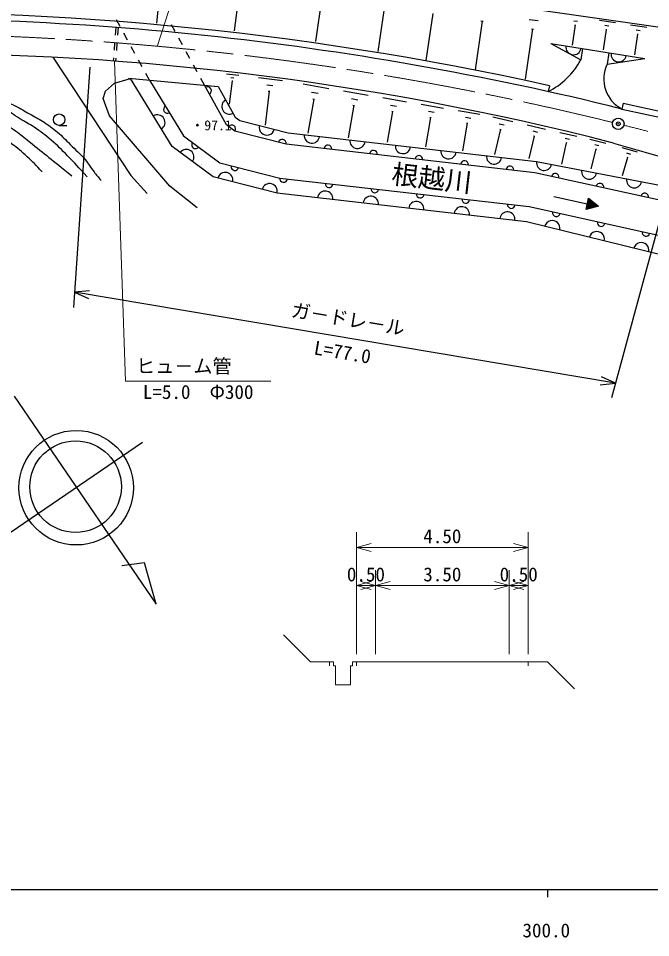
# Model space of a CAD drawing. Units: millimetres, scale not verified, with parts at other scales. Extents: x 40000 to 680000, y 20000 to 380000.
# Drawn here: x 298744 to 381502, y 198715 to 319050 of the extents above; entities that cross this region are included whole.
import ezdxf
from ezdxf.enums import TextEntityAlignment as Align

# ---------------------------------------------------------------- set-up
doc = ezdxf.new("R2010")
doc.units = ezdxf.units.MM
doc.header["$LTSCALE"] = 1000
doc.header["$PDMODE"] = 32
doc.header["$PDSIZE"] = 500
doc.linetypes.add('CHAIN', pattern=[18.5, 12, -1.5, 3.5, -1.5])
for name, color, linetype, lineweight in [('M-BGD-RSTR', 7, 'Continuous', 25), ('M-BMK', 2, 'CHAIN', 13), ('M-BMK-SRVR', 3, 'Continuous', 25), ('M-STR-HTXT', 7, 'Continuous', 13), ('M-STR-STRC', 7, 'Continuous', 25), ('M-TTL-BAND', 7, 'Continuous', 25)]:
    doc.layers.add(name, color=color, linetype=linetype, lineweight=lineweight)
doc.styles.add('@ＭＳ ゴシック', font='')
doc.styles.add('ＭＳ ゴシック', font='')
doc.styles.get('@ＭＳ ゴシック').set_extended_font_data('@MS Gothic')
doc.styles.get('ＭＳ ゴシック').set_extended_font_data('MS Gothic')

msp = doc.modelspace()

# ---------------------------------------------------------------- linework, layer by layer
at = {"layer": 'M-BGD-RSTR'}
for p, q in [((333906, 324910), (411200, 313829)), ((317405, 324411), (316825, 318440)), ((327774, 323288), (326998, 317401)), ((338471, 321850), (337636, 316025)), ((346654, 320667), (345801, 314712)), ((352977, 319692), (352093, 313531)), ((365624, 318923), (366788, 318756)), ((311498, 317862), (311421, 316865)), ((312051, 317969), (311569, 318846)), ((311797, 317839), (311720, 316842)), ((319257, 317318), (318775, 318194)), ((359437, 318695), (358524, 312323)), ((359296, 318715), (359578, 318674)), ((365894, 317697), (366185, 317655)), ((371619, 318192), (371241, 315560)), ((371434, 318748), (371952, 318674)), ((371554, 318202), (371683, 318183)), ((374792, 318796), (376897, 318494)), ((375506, 318157), (376032, 318081)), ((378885, 318209), (381020, 317903)), ((313015, 316217), (312533, 317093)), ((366039, 317676), (365095, 311089)), ((375694, 317593), (375310, 314915)), ((375628, 317602), (375760, 317583)), ((379799, 316989), (379409, 314265)), ((379609, 317561), (380143, 317484)), ((379732, 316998), (379866, 316979)), ((311344, 315868), (311267, 314871)), ((311643, 315845), (311566, 314848)), ((313979, 314465), (313497, 315341)), ((320221, 315566), (319739, 316442)), ((368440, 315751), (380738, 313801)), ((368440, 315751), (372356, 313611)), ((321185, 313813), (320703, 314690)), ((372591, 315093), (372356, 313611)), ((376047, 314545), (375812, 313063)), ((303262, 313965), (313462, 298478)), ((311190, 313874), (311159, 313470)), ((311489, 313851), (311458, 313448)), ((314943, 312712), (314461, 313589)), ((322149, 312061), (321667, 312937)), ((375812, 313063), (380738, 313801)), ((315907, 310960), (315425, 311836)), ((326003, 311788), (327616, 311597)), ((310161, 309540), (311315, 310558)), ((311315, 310558), (313428, 311184)), ((313146, 311210), (324915, 310146)), ((318856, 302287), (313428, 311184)), ((315907, 310960), (320360, 303662)), ((323113, 310309), (322631, 311185)), ((326714, 310886), (326353, 307834)), ((326560, 311313), (326963, 311265)), ((326664, 310892), (326764, 310880)), ((330167, 311295), (333323, 310922)), ((309821, 308551), (310161, 309540)), ((325979, 305101), (323113, 310309)), ((324915, 310146), (327135, 306111)), ((331558, 309530), (331032, 305086)), ((331257, 310366), (332046, 310273)), ((331459, 309542), (331657, 309519)), ((336003, 310463), (339372, 309886)), ((337122, 309404), (337965, 309260)), ((341297, 309556), (344520, 309005)), ((368257, 310241), (368084, 309460)), ((310671, 306306), (309821, 308551)), ((337399, 308490), (336634, 304021)), ((337294, 308508), (337505, 308472)), ((342368, 308544), (343174, 308406)), ((346447, 308675), (349528, 308147)), ((342633, 307669), (341905, 303416)), ((342532, 307686), (342734, 307652)), ((347724, 306871), (347032, 302827)), ((347471, 307707), (348241, 307575)), ((347628, 306887), (347820, 306854)), ((351457, 307817), (354400, 307314)), ((352434, 306893), (353170, 306767)), ((356330, 306983), (359138, 306502)), ((377923, 307968), (377751, 307186)), ((377751, 307186), (394867, 303414)), ((377923, 307968), (394565, 304299)), ((318559, 297082), (310671, 306306)), ((327135, 306111), (327741, 305662)), ((327741, 305662), (334051, 304067)), ((352676, 306094), (352019, 302254)), ((352584, 306110), (352768, 306078)), ((357263, 306101), (357965, 305981)), ((360832, 306153), (363468, 305546)), ((304075, 305047), (305075, 305047)), ((327086, 304281), (325979, 305101)), ((357494, 305339), (356871, 301697)), ((357406, 305354), (357582, 305324)), ((361846, 304531), (361082, 301212)), ((361668, 305266), (362328, 305114)), ((361764, 304550), (361929, 304512)), ((365343, 305114), (367725, 304565)), ((320360, 303662), (325121, 300136)), ((333780, 302588), (327086, 304281)), ((334051, 304067), (366584, 300330)), ((366260, 303648), (365580, 300695)), ((366099, 304312), (366695, 304175)), ((366185, 303665), (366334, 303631)), ((369607, 304132), (371829, 303620)), ((370313, 303384), (370868, 303257)), ((373552, 303252), (375646, 302718)), ((324248, 298293), (318856, 302287)), ((366336, 298849), (333780, 302588)), ((370462, 302765), (369816, 299960)), ((370393, 302781), (370532, 302749)), ((374204, 302528), (374727, 302395)), ((376643, 302722), (393351, 297930)), ((377750, 302144), (379752, 301570)), ((374332, 301938), (373671, 299343)), ((374267, 301955), (374397, 301921)), ((378464, 300856), (377766, 298422)), ((378357, 301428), (378858, 301285)), ((378401, 300874), (378527, 300838)), ((325121, 300136), (332969, 298152)), ((366584, 300330), (385677, 296638)), ((313462, 298478), (315586, 296111)), ((385119, 294694), (366336, 298849)), ((332608, 296180), (324248, 298293)), ((332969, 298152), (365591, 294405)), ((322139, 294230), (318559, 297082)), ((365260, 292429), (332608, 296180)), ((368820, 295754), (373214, 294783)), ((373052, 294050), (373376, 295515)), ((374592, 294529), (373225, 294831)), ((374418, 294670), (373246, 294929)), ((374244, 294811), (373268, 295027)), ((374070, 294952), (373289, 295124)), ((373897, 295092), (373311, 295222)), ((373723, 295233), (373333, 295320)), ((373549, 295374), (373354, 295417)), ((373376, 295515), (374678, 294459)), ((365591, 294405), (383876, 290360)), ((374678, 294459), (373052, 294050)), ((373269, 294105), (373073, 294148)), ((373486, 294159), (373095, 294246)), ((373702, 294214), (373117, 294343)), ((373919, 294268), (373138, 294441)), ((374136, 294323), (373160, 294538)), ((374353, 294377), (373181, 294636)), ((374570, 294431), (373203, 294734)), ((383195, 287988), (365260, 292429)), ((298175, 269595), (316789, 242345)), ((315009, 263549), (297684, 251715)), ((315251, 247795), (312280, 247394)), ((316789, 242345), (315251, 247795))]:
    msp.add_line(p, q, dxfattribs=at)
for centre, radius in [((304075, 305797), 750), ((306312, 257608), 7493), ((306230, 257743), 5995)]:
    msp.add_circle(centre, radius, dxfattribs=at)
for centre, radius, start, end in [((280895, -82971), 402800, 77.47377, 91.87961), ((280895, -82971), 402000, 76.0583, 91.88149), ((371403, 315281), 1000, 170.9915, 350.9915), ((283998, -56872), 371337, 75.5527, 90.88779), ((377329, 314342), 1000, 170.9915, 350.9915), ((363700, 318245), 9818, 296.52195, 331.84095), ((379800, 311120), 4435, 154.02019, 242.49185), ((323510, 309589), 500, 298.8171, 118.8171), ((326361, 307518), 1000, 118.8171, 298.8171), ((318251, 307119), 500, 121.3916, 301.3916), ((316946, 305418), 1000, 301.3916, 121.3916), ((326684, 304578), 500, 323.47114, 143.47114), ((331270, 304770), 1000, 165.81238, 345.81238), ((337162, 303709), 1000, 173.44745, 353.44745), ((321928, 302501), 500, 143.47114, 323.47114), ((333296, 302711), 500, 345.81238, 165.81238), ((339251, 301960), 500, 353.44745, 173.44745), ((343123, 303025), 1000, 173.44745, 353.44745), ((349084, 302340), 1000, 173.44745, 353.44745), ((320731, 300899), 1000, 323.47114, 143.47114), ((345212, 301275), 500, 353.44745, 173.44745), ((351173, 300590), 500, 353.44745, 173.44745), ((355045, 301655), 1000, 173.44745, 353.44745), ((361006, 300971), 1000, 173.44745, 353.44745), ((327085, 299639), 500, 165.81238, 345.81238), ((357134, 299906), 500, 353.44745, 173.44745), ((363095, 299221), 500, 353.44745, 173.44745), ((367566, 300140), 1000, 169.0571, 349.0571), ((325821, 297896), 1000, 345.81238, 165.81238), ((369009, 298257), 500, 347.5283, 167.5283), ((373457, 299001), 1000, 169.0571, 349.0571), ((331638, 296425), 1000, 345.81238, 165.81238), ((333465, 298095), 500, 173.44745, 353.44745), ((339426, 297410), 500, 173.44745, 353.44745), ((374867, 296962), 500, 347.5283, 167.5283), ((379348, 297862), 1000, 169.0571, 349.0571), ((338910, 295456), 1000, 353.44745, 173.44745), ((345387, 296725), 500, 173.44745, 353.44745), ((351348, 296041), 500, 173.44745, 353.44745), ((380726, 295666), 500, 347.5283, 167.5283), ((344871, 294771), 1000, 353.44745, 173.44745), ((350831, 294087), 1000, 353.44745, 173.44745), ((357308, 295356), 500, 173.44745, 353.44745), ((356792, 293402), 1000, 353.44745, 173.44745), ((362753, 292717), 1000, 353.44745, 173.44745), ((363269, 294671), 500, 173.44745, 353.44745), ((369168, 293614), 500, 167.5283, 347.5283), ((368635, 291594), 1000, 346.08931, 166.08931), ((375026, 292318), 500, 167.5283, 347.5283), ((374459, 290151), 1000, 346.08931, 166.08931), ((380884, 291022), 500, 167.5283, 347.5283), ((380283, 288709), 1000, 346.08931, 166.08931)]:
    msp.add_arc(centre, radius, start, end, dxfattribs=at)
for points, knots in [([(281881, 314458), (282332, 314181), (283149, 313680), (284028, 313323), (284849, 312990), (285374, 312995), (286210, 312700), (286982, 312428), (287394, 312221), (288151, 311909), (289098, 311519), (289628, 311298), (290572, 310902), (291482, 310520), (291991, 310306), (292898, 309919), (293920, 309483), (294490, 309232), (295511, 308792), (296709, 308277), (297410, 308054), (298579, 307474), (299330, 307101), (299721, 306835), (300449, 306419), (301097, 306049), (301480, 305872), (302103, 305460), (302823, 304984), (303215, 304696), (303877, 304142), (304557, 303572), (304877, 303185), (305507, 302560), (306282, 301790), (306763, 301401), (307472, 300570), (307977, 299979), (308169, 299577), (308647, 298964), (309003, 298508), (309124, 298358), (309582, 297813)], [0, 0, 0, 0, 1, 1, 1, 2, 2, 2, 3, 3, 3, 4, 4, 4, 5, 5, 5, 6, 6, 6, 7, 7, 7, 8, 8, 8, 9, 9, 9, 10, 10, 10, 11, 11, 11, 12, 12, 12, 13, 13, 13, 14, 14, 14, 14]), ([(307728, 298328), (306534, 299659), (306213, 300028), (305183, 301061), (304363, 301883), (303925, 302371), (303034, 303116), (302199, 303814), (301710, 304183), (300810, 304793), (300091, 305281), (299641, 305480), (298906, 305943), (298070, 306470), (297652, 306847), (296795, 307338), (295337, 308173), (294468, 308553), (292912, 309186), (291956, 309574), (291383, 309693), (290386, 309958), (289165, 310283), (288464, 310404), (287219, 310618), (286167, 310799), (285567, 310835), (284504, 310939), (283447, 311042), (282658, 311100), (281825, 311153)], [0, 0, 0, 0, 1, 1, 1, 2, 2, 2, 3, 3, 3, 4, 4, 4, 5, 5, 5, 6, 6, 6, 7, 7, 7, 8, 8, 8, 9, 9, 9, 10, 10, 10, 10]), ([(218392, 308029), (219133, 307844), (220410, 307525), (221728, 307512), (222022, 307509), (222198, 307594), (222480, 307512), (222944, 307377), (223163, 307180), (223545, 306885), (223991, 306543), (224180, 306277), (224548, 305852), (224855, 305496), (225023, 305292), (225300, 304912), (225751, 304292), (225950, 303907), (226396, 303283), (226782, 302744), (227052, 302481), (227430, 301936), (227749, 301476), (227879, 301186), (228182, 300714), (228467, 300269), (228585, 299986), (228933, 299587), (229303, 299162), (229514, 298903), (229998, 298615), (230624, 298244), (231040, 298134), (231753, 297989), (232476, 297842), (232895, 297768), (233632, 297801), (234625, 297845), (235164, 298042), (236138, 298240), (237282, 298471), (237933, 298567), (239052, 298897), (240173, 299228), (240767, 299516), (241871, 299900), (243091, 300325), (243786, 300532), (245003, 300965), (246404, 301463), (247186, 301750), (248575, 302281), (250273, 302930), (251249, 303238), (252898, 304004), (253955, 304495), (254471, 304923), (255529, 305413), (256428, 305830), (256985, 305934), (257910, 306290), (258724, 306604), (259143, 306881), (259977, 307136), (261924, 307731), (263053, 307941), (265052, 308326), (266356, 308578), (267083, 308753), (268404, 308890), (269928, 309048), (270787, 309152), (272320, 309141), (273361, 309133), (273942, 309040), (274982, 308984), (276536, 308900), (277406, 308842), (278961, 308796), (280257, 308759), (280987, 308875), (282281, 308796), (284221, 308678), (285310, 308591), (287231, 308295), (288326, 308127), (288939, 308015), (290019, 307763), (291325, 307457), (292071, 307322), (293339, 306885), (294485, 306491), (295110, 306213), (296190, 305664), (297071, 305215), (297546, 304921), (298351, 304348), (299075, 303833), (299440, 303490), (300137, 302938), (302337, 301195), (303020, 300630), (305733, 298430)], [0, 0, 0, 0, 1, 1, 1, 2, 2, 2, 3, 3, 3, 4, 4, 4, 5, 5, 5, 6, 6, 6, 7, 7, 7, 8, 8, 8, 9, 9, 9, 10, 10, 10, 11, 11, 11, 12, 12, 12, 13, 13, 13, 14, 14, 14, 15, 15, 15, 16, 16, 16, 17, 17, 17, 18, 18, 18, 19, 19, 19, 20, 20, 20, 21, 21, 21, 22, 22, 22, 23, 23, 23, 24, 24, 24, 25, 25, 25, 26, 26, 26, 27, 27, 27, 28, 28, 28, 29, 29, 29, 30, 30, 30, 31, 31, 31, 32, 32, 32, 33, 33, 33, 34, 34, 34, 34]), ([(301869, 298950), (300978, 299918), (300718, 300204), (299912, 300938), (299135, 301646), (298681, 302026), (297831, 302646), (297109, 303174), (296683, 303445), (295906, 303888), (295081, 304359), (294616, 304629), (293732, 304975), (292698, 305380), (292074, 305477), (290999, 305752), (290083, 305986), (289567, 306106), (288638, 306280), (287674, 306460), (287125, 306510), (286154, 306652), (285050, 306814), (284437, 306947), (283327, 307056), (282009, 307185), (281265, 307179), (279942, 307242), (278705, 307301), (278012, 307335), (276774, 307367), (275477, 307399), (274749, 307379), (273451, 307398), (272311, 307414), (271669, 307543), (270532, 307460), (269748, 307402), (269320, 307269), (268544, 307149), (267828, 307039), (267416, 307034), (266711, 306870), (265759, 306647), (265259, 306398), (264320, 306124), (263187, 305795), (262519, 305723), (261400, 305348), (260249, 304962), (259648, 304628), (258512, 304199), (257357, 303762), (256691, 303566), (255531, 303143), (253886, 302543), (252970, 302191), (251338, 301559), (250205, 301120), (249587, 300834), (248449, 300410), (247486, 300050), (246949, 299836), (245965, 299540), (244429, 299078), (243547, 298897), (241989, 298515), (240431, 298133), (239551, 297952), (237983, 297614), (235766, 297138), (234532, 296826), (232299, 296434), (230896, 296188), (230103, 296096), (228696, 295875), (226500, 295530), (225293, 295131), (223075, 294974), (221986, 294898), (221372, 294933), (220280, 294912), (218181, 294873), (217003, 294708), (214907, 294819), (213957, 294870), (213428, 294947), (212484, 295068), (211511, 295192), (210957, 295227), (210000, 295440), (208516, 295770), (207733, 296137), (206273, 296558), (204785, 296987), (203898, 297060), (202452, 297614), (201546, 297962), (201087, 298276), (200247, 298764), (199624, 299125), (199270, 299324), (198694, 299757), (197473, 300677), (196383, 302229), (196075, 302667)], [0, 0, 0, 0, 1, 1, 1, 2, 2, 2, 3, 3, 3, 4, 4, 4, 5, 5, 5, 6, 6, 6, 7, 7, 7, 8, 8, 8, 9, 9, 9, 10, 10, 10, 11, 11, 11, 12, 12, 12, 13, 13, 13, 14, 14, 14, 15, 15, 15, 16, 16, 16, 17, 17, 17, 18, 18, 18, 19, 19, 19, 20, 20, 20, 21, 21, 21, 22, 22, 22, 23, 23, 23, 24, 24, 24, 25, 25, 25, 26, 26, 26, 27, 27, 27, 28, 28, 28, 29, 29, 29, 30, 30, 30, 31, 31, 31, 32, 32, 32, 33, 33, 33, 34, 34, 34, 35, 35, 35, 35])]:
    msp.add_open_spline(points, degree=3, knots=knots, dxfattribs=at)
at = {"layer": 'M-BMK'}
for start, end in [(76.16573, 90.27476), (73.55156, 75.95087)]:
    msp.add_arc((280895, -82971), 400000, start, end, dxfattribs=at)
at = {"layer": 'M-BMK-SRVR'}
msp.add_circle((377269, 305245), 750, dxfattribs=at)
msp.add_point((377269, 305245), dxfattribs=at)
at = {"layer": 'M-STR-HTXT'}
for p, q in [((325714, 342451), (316895, 315389)), ((312776, 271562), (311324, 313458)), ((312776, 271562), (331776, 271562)), ((342986, 235800), (342986, 251800)), ((365486, 235800), (365486, 251800)), ((344918, 250317), (342986, 249800)), ((365486, 249800), (363554, 250317)), ((342986, 249800), (365486, 249800)), ((342986, 249800), (344918, 249282)), ((363554, 249282), (365486, 249800)), ((345486, 235800), (345486, 246800)), ((362986, 235800), (362986, 246800)), ((344918, 245317), (342986, 244800)), ((342986, 244800), (345486, 244800)), ((342986, 244800), (344918, 244282)), ((345486, 244800), (343554, 245317)), ((343554, 244282), (345486, 244800)), ((347418, 245317), (345486, 244800)), ((345486, 244800), (362986, 244800)), ((345486, 244800), (347418, 244282)), ((362986, 244800), (361054, 245317)), ((361054, 244282), (362986, 244800)), ((364918, 245317), (362986, 244800)), ((362986, 244800), (365486, 244800)), ((362986, 244800), (364918, 244282)), ((365486, 244800), (363554, 245317)), ((363554, 244282), (365486, 244800)), ((336986, 234800), (333450, 238335)), ((339486, 234800), (336986, 234800)), ((339486, 234800), (339486, 234300)), ((339986, 234800), (339486, 234800)), ((339986, 234800), (339986, 234300)), ((342486, 234800), (342486, 234300)), ((342986, 234800), (342486, 234800)), ((342986, 234800), (345486, 234800)), ((342986, 234800), (342986, 234300)), ((345486, 234800), (362986, 234800)), ((362986, 234800), (365486, 234800)), ((365486, 234800), (365486, 234300)), ((365486, 234800), (367986, 234800)), ((367986, 234800), (371521, 231264)), ((340236, 234300), (339986, 234300)), ((340236, 234300), (340236, 231800)), ((342236, 234300), (342236, 231800)), ((342486, 234300), (342236, 234300)), ((340236, 231800), (342236, 231800))]:
    msp.add_line(p, q, dxfattribs=at)
at = {"layer": 'M-STR-STRC'}
for p, q in [((308110, 312679), (305946, 281209)), ((384529, 299420), (376382, 269360)), ((308074, 283394), (306083, 283204)), ((376905, 271290), (306083, 283204)), ((306083, 283204), (307902, 282374)), ((376905, 271290), (375086, 272121)), ((374914, 271100), (376905, 271290))]:
    msp.add_line(p, q, dxfattribs=at)
at = {"layer": 'M-TTL-BAND'}
for p, q in [((40000, 205000), (579000, 205000)), ((368000, 205000), (368000, 204000))]:
    msp.add_line(p, q, dxfattribs=at)

# ---------------------------------------------------------------- texts
at = {"layer": 'M-BGD-RSTR', "style": 'ＭＳ ゴシック'}
msp.add_text('・97.1', height=1320, dxfattribs=at).set_placement((321280, 305054), align=Align.MIDDLE_LEFT)
msp.add_text('根越川', height=2566, rotation=353.447, dxfattribs=at).set_placement((352862, 298130), align=Align.MIDDLE_CENTER)
at = {"layer": 'M-STR-HTXT', "style": 'ＭＳ ゴシック'}
msp.add_text('ヒュ－ム管', height=1833, dxfattribs=at).set_placement((314151, 272062), align=Align.BOTTOM_LEFT)
msp.add_text('L=5.0\u3000Φ300', height=1833, dxfattribs=at).set_placement((322276, 271062), align=Align.TOP_CENTER)
for s, p in [('4.50', (354236, 249800)), ('0.50', (344236, 244800)), ('3.50', (354236, 244800)), ('0.50', (364236, 244800))]:
    msp.add_text(s, height=1833, dxfattribs=at).set_placement(p, align=Align.BOTTOM_CENTER)
at = {"layer": 'M-STR-STRC', "style": 'ＭＳ ゴシック'}
msp.add_text('ガ－ドレ－ル', height=1833, rotation=350.451, dxfattribs=at).set_placement((341660, 278234), align=Align.BOTTOM_CENTER)
at = {"layer": 'M-STR-STRC', "style": '@ＭＳ ゴシック'}
msp.add_text('L=77.0', height=1833, rotation=350.451, dxfattribs=at).set_placement((341328, 276261), align=Align.TOP_CENTER)
at = {"layer": 'M-TTL-BAND', "style": 'ＭＳ ゴシック'}
msp.add_text('300.0', height=1833, dxfattribs=at).set_placement((367844, 198195), align=Align.BOTTOM_CENTER)

doc.saveas('drawing.dxf')
